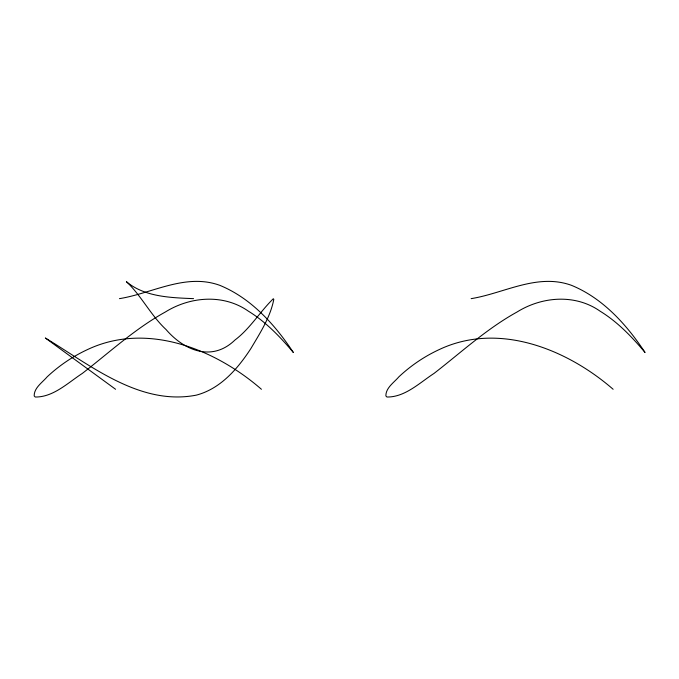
<?xml version="1.0" encoding="UTF-8"?>
<svg xmlns="http://www.w3.org/2000/svg" width="679" height="679" viewBox="0 0 679 679"><rect width="100%" height="100%" fill="white"/><g stroke="black" fill="none" stroke-linecap="round" stroke-linejoin="round"><path stroke-width="1.02" d="M119.445 298.65C152.529 293.286 185.477 272.975 219.665 285.282C251.086 298.098 275.02 324.681 293.345 352.477C280.223 336.903 265.93 321.931 248.429 311.203C223.578 293.752 190.375 296.426 165.337 312.009C135.045 328.721 109.514 352.35 82.312 373.425C68.019 382.727 53.225 397.3 35.249 397.02L34.179 395.942C34.001 387.828 42.421 382.438 47.191 376.811C59.005 365.726 72.56 356.526 87.251 349.693C146.528 321.464 215.073 348.972 261.432 389.279M471.141 298.65C504.234 293.286 537.182 272.975 571.362 285.282C602.791 298.098 626.725 324.681 645.05 352.477C631.928 336.903 617.635 321.931 600.134 311.203C575.274 293.752 542.08 296.426 517.042 312.009C486.75 328.721 461.211 352.35 434.017 373.425C419.724 382.727 404.93 397.3 386.954 397.02L385.876 395.942C385.706 387.828 394.117 382.438 398.896 376.811C410.71 365.726 424.256 356.526 438.957 349.693C498.225 321.464 566.778 348.972 613.137 389.279M193.566 298.65C170.853 297.699 144.669 297.02 126.413 281.692C141.088 295.289 150.874 315.472 166.007 329.493C184.323 350.72 212.103 362.128 234.968 340.018C250.135 328.594 259.955 311.737 273.298 298.743L273.807 299.354C270.369 317.195 260.04 333.058 250.907 348.514C237.752 368.714 220.522 388.795 196.282 395.144C139.993 406.076 90.57 365.26 45.332 337.998L115.583 389.279"/></g></svg>
